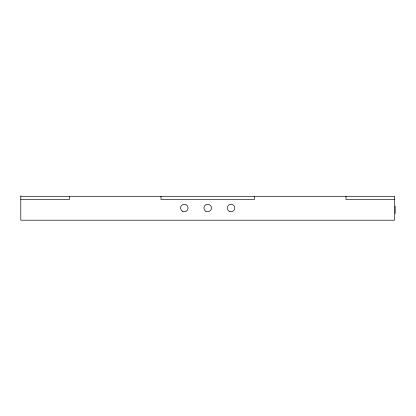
<?xml version="1.0" encoding="UTF-8"?>
<svg xmlns="http://www.w3.org/2000/svg" width="416" height="416" viewBox="0 0 416 416"><rect width="100%" height="100%" fill="white"/><g stroke="black" fill="none" stroke-linecap="round" stroke-linejoin="round"><path stroke-width="0.62" d="M20.8 196.29L394.576 196.29L394.576 220.21L20.8 220.21L20.8 195.79M20.8 199.529L69.389 199.529L69.389 196.29M394.576 199.529L345.987 199.529L345.987 196.29M395.2 206.133L395.2 213.606M254.41 196.29L254.41 199.529L160.966 199.529L160.966 196.29M182.458 211.24A3.739 3.739 0 0 0 188.063 208A3.739 3.739 0 0 0 182.458 204.76A3.739 3.739 0 0 0 182.458 211.24M205.821 211.24A3.739 3.739 0 0 0 211.427 208A3.739 3.739 0 0 0 205.821 204.76A3.739 3.739 0 0 0 205.821 211.24M229.18 211.24A3.739 3.739 0 0 0 234.785 208A3.739 3.739 0 0 0 229.18 204.76A3.739 3.739 0 0 0 229.18 211.24"/></g></svg>
